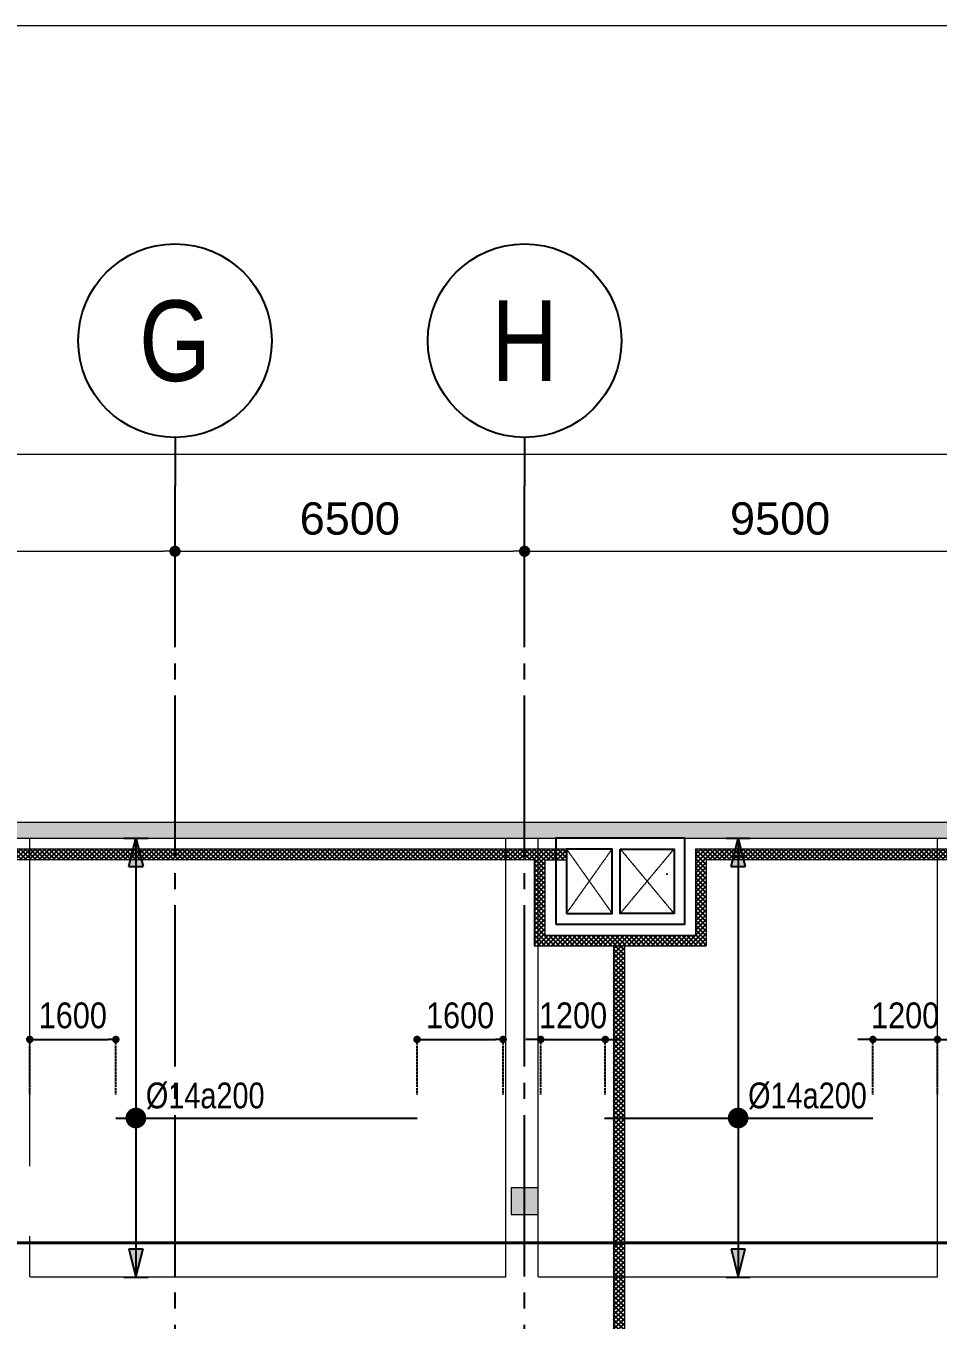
# Model space of a CAD drawing. Header units: millimetres. Extents: x -3819597 to -2591384, y 582389 to 820195.
# Drawn here: x -3037378 to -3020418, y 764120 to 788189 of the extents above; entities that cross this region are included whole.
import ezdxf
from ezdxf.enums import TextEntityAlignment as Align

# ---------------------------------------------------------------- set-up
doc = ezdxf.new("R2010")
doc.units = ezdxf.units.MM
doc.header["$MEASUREMENT"] = 0
for name, pattern in [('CENTER', [2, 1.25, -0.25, 0.25, -0.25]), ('CHG_XX_Cot_Ham 2$0$MB_Luoi truc$0$HTT Hidden 21', [3, 2, -1]), ('CHG_XX_Damsan_Ham 2$0$CHG_XX_Damsan_Ham 2$0$HIDDEN', [0.375, 0.25, -0.125]), ('CHG_XX_Luoi truc$0$MB_Luoi truc$0$Center101', [13, 10, -1, 1, -1]), ('DOT2', [0.125, 0, -0.125]), ('HIDDEN', [0.375, 0.25, -0.125])]:
    doc.linetypes.add(name, pattern=pattern)
doc.layers.get('0').update_dxf_attribs({"lineweight": 9})
doc.layers.get('Defpoints').update_dxf_attribs({"color": 10, "lineweight": 0})
for name, color, linetype in [('02HN. TEXT B', 1, 'Continuous'), ('08HN. SSS X', 6, 'Continuous'), ('12HN. GRID', 1, 'CENTER'), ('CHG_XX_Damsan_Ham 2$0$CHG_XX_Damsan_Ham 2$0$MEP-00-GENERAL-35', 2, 'Continuous'), ('CHG_XX_Luoi truc$0$Grid', 34, 'Continuous'), ('CHG_XX_Luoi truc$0$Grid Line', 8, 'CHG_XX_Luoi truc$0$MB_Luoi truc$0$Center101'), ('dim', 51, 'Continuous')]:
    doc.layers.add(name, color=color, linetype=linetype)
for name, color, linetype, lineweight in [('CHG_XX_Cot_Ham 2$0$MB_Luoi truc$0$Dim 300', 1, 'Continuous', 5), ('CHG_XX_Cot_Ham 2$0$NS-Pier-H2', 150, 'Continuous', 13), ("CHG_XX_Damsan_Ham 2$0$CHG_XX_Damsan_Ham 2$0$'S_General_Hidden_1 Thin", 1, 'CHG_XX_Damsan_Ham 2$0$CHG_XX_Damsan_Ham 2$0$HIDDEN', 18), ('CHG_XX_Damsan_Ham 2$0$CHG_XX_Damsan_Ham 2$0$CHG_XX_Damsan_Ham 2$0$Start net bao', 3, 'Continuous', 18), ('CHG_XX_Damsan_Ham 2$0$CHG_XX_Damsan_Ham 2$0$DBAO', 3, 'Continuous', 13), ('CHG_XX_Damsan_Ham 2$0$CHG_XX_Damsan_Ham 2$0$DMo', 9, 'CHG_XX_Damsan_Ham 2$0$CHG_XX_Damsan_Ham 2$0$HIDDEN', 9), ('CHG_XX_Damsan_Ham 2$0$CHG_XX_Damsan_Ham 2$0$DTE-MEP-H-SLAB TEXT', 3, 'Continuous', 0), ('CHG_XX_Damsan_Ham 2$0$CHG_XX_Damsan_Ham 2$0$Start hatch', 8, 'Continuous', 25), ('CHG_XX_Damsan_Ham 2$0$CHG_XX_Damsan_Ham 2$0$Start net bao', 3, 'Continuous', 18), ('CHG_XX_Damsan_Ham 2$0$HATCH', 57, 'Continuous', 9), ('thep chay suot', 5, 'HIDDEN', 40)]:
    doc.layers.add(name, color=color, linetype=linetype, lineweight=lineweight)
for name, color, linetype, lineweight, plot in [('CHG_XX_Cot_Ham 2$0$NS-Column-H2', 90, 'Continuous', 13, False), ('CHG_XX_Cot_Ham 2$0$NS-Column-H2 @ 1', 90, 'Continuous', 13, False), ('CHG_XX_Cot_Ham 2$0$NS-Column-H2 @ 150', 90, 'Continuous', 13, False)]:
    doc.layers.add(name, color=color, linetype=linetype, lineweight=lineweight, plot=plot)
doc.styles.add('[HN042014]STYLE', font='arial.ttf', dxfattribs={"width": 0.8})
doc.styles.add('CHG_XX_Cot_Ham 2$0$MB_Luoi truc$0$Arial_C', font='arial.ttf')
doc.styles.add('CHG_XX_Luoi truc$0$MB_Luoi truc$0$Grid A-F$0$VNI-HelveCB', font='VHELVCB_0.TTF')
doc.styles.add('MB_Luoi truc$0$Arial_C', font='arial.ttf', dxfattribs={"width": 0.85})
doc.dimstyles.new('200', dxfattribs={"dimscale": 200, "dimtxt": 2.4, "dimasz": 0.7, "dimexe": 0.0003, "dimexo": 0, "dimgap": 1, "dimtad": 1, "dimdec": 0, "dimzin": 12, "dimdsep": 46, "dimtxsty": 'MB_Luoi truc$0$Arial_C', "dimblk": 'MB_Luoi truc$0$_Dot', "dimcen": 0.5, "dimclrd": 256, "dimclre": 8, "dimclrt": 1, "dimadec": 0, "dimazin": 0, "dimtfac": 1, "dimtdec": 0, "dimtix": 1, "dimtmove": 2, "dimatfit": 3, "dimldrblk": 'MB_Luoi truc$0$HTT Arrow 30', "dimfxl": 1, "dimtolj": 1, "dimtzin": 0, "dimlwe": -1, "dimarcsym": 0})
doc.dimstyles.new('CHG_XX_Cot_Ham 2$0$MB_Luoi truc$0$Dim 300 (A1-A2)', dxfattribs={"dimscale": 300, "dimtxt": 2, "dimasz": 0.7, "dimexe": 0, "dimexo": 1, "dimgap": 1, "dimtad": 1, "dimdec": 0, "dimzin": 12, "dimdsep": 46, "dimtxsty": 'CHG_XX_Cot_Ham 2$0$MB_Luoi truc$0$Arial_C', "dimblk": 'CHG_XX_Cot_Ham 2$0$MB_Luoi truc$0$_Dot', "dimcen": 1, "dimclrd": 256, "dimclre": 256, "dimclrt": 3, "dimadec": 0, "dimazin": 0, "dimtfac": 1, "dimtdec": 0, "dimtix": 1, "dimtmove": 2, "dimatfit": 3, "dimldrblk": 'CHG_XX_Cot_Ham 2$0$MB_Luoi truc$0$HTT Arrow 30', "dimfxl": 1, "dimtolj": 1, "dimtzin": 0, "dimarcsym": 0})

# ---------------------------------------------------------------- blocks, each defined once
blk = doc.blocks.new('*U43')
at = {"layer": '12HN. GRID', "linetype": 'Continuous'}
h = blk.add_hatch(color=256, dxfattribs=at)
h.dxf.hatch_style = 1
h.paths.add_polyline_path([(-44, 1558.3), (44, 1558.3), (0, 1734.3)])
h = blk.add_hatch(color=256, dxfattribs=at)
h.dxf.hatch_style = 1
h.paths.add_polyline_path([(0, -986.4), (44, -810.4), (-44, -810.4)])
at = {"layer": '08HN. SSS X', "linetype": 'ByBlock', "ltscale": 10}
for p, q in [((-124.3, 0), (1742.3, 0)), ((-124.3, 0), (-124.3, 0)), ((1742.3, 0), (1742.3, 0))]:
    blk.add_line(p, q, dxfattribs=at)
at = {"layer": '12HN. GRID', "linetype": 'Continuous'}
for p, q in [((-75, 1734.3), (75, 1734.3)), ((-44, 1558.3), (0, 1734.3)), ((0, 1734.3), (0, -986.4)), ((0, 1734.3), (44, 1558.3)), ((-44, 1558.3), (44, 1558.3)), ((-44, -810.4), (44, -810.4)), ((-44, -810.4), (0, -986.4)), ((0, -986.4), (44, -810.4)), ((-75, -986.4), (75, -986.4))]:
    blk.add_line(p, q, dxfattribs=at)
at = {"layer": '12HN. GRID', "linetype": 'Continuous', "const_width": 64, "flags": 128}
blk.add_lwpolyline([(-32, 0, 1), (32, 0, 1)], format="xyb", close=True, dxfattribs=at)
at = {"layer": '02HN. TEXT B', "linetype": 'ByBlock', "style": '[HN042014]STYLE', "width": 0.8, "flags": 8}
blk.add_attdef('0', text='', height=160, dxfattribs=at).set_placement((1102.5, 160), align=Align.MIDDLE_CENTER)
blk.add_attdef('1', text='', height=160, dxfattribs=at).set_placement((61.7, 140), align=Align.MIDDLE_LEFT)
at = {"layer": 'Defpoints', "color": 9, "linetype": 'ByBlock', "style": '[HN042014]STYLE', "width": 0.8, "flags": 9}
for tag, p in [('2', (1608.1, 1039.5)), ('3', (1608.1, 634.7)), ('4', (1608.1, 229.9)), ('5', (1608.1, -160.5))]:
    blk.add_attdef(tag, text='', height=250, dxfattribs=at).set_placement(p, align=Align.MIDDLE_CENTER)
blk = doc.blocks.new('*U44')
at = {"layer": '12HN. GRID', "linetype": 'Continuous'}
h = blk.add_hatch(color=256, dxfattribs=at)
h.dxf.hatch_style = 1
h.paths.add_polyline_path([(-44, 1558.3), (44, 1558.3), (0, 1734.3)])
h = blk.add_hatch(color=256, dxfattribs=at)
h.dxf.hatch_style = 1
h.paths.add_polyline_path([(0, -986.4), (44, -810.4), (-44, -810.4)])
at = {"layer": '08HN. SSS X', "linetype": 'ByBlock', "ltscale": 10}
for p, q in [((-828.6, 0), (834.2, 0)), ((-828.6, 0), (-828.6, 0)), ((834.2, 0), (834.2, 0))]:
    blk.add_line(p, q, dxfattribs=at)
at = {"layer": '12HN. GRID', "linetype": 'Continuous'}
for p, q in [((-75, 1734.3), (75, 1734.3)), ((-44, 1558.3), (0, 1734.3)), ((0, 1734.3), (0, -986.4)), ((0, 1734.3), (44, 1558.3)), ((-44, 1558.3), (44, 1558.3)), ((-44, -810.4), (44, -810.4)), ((-44, -810.4), (0, -986.4)), ((0, -986.4), (44, -810.4)), ((-75, -986.4), (75, -986.4))]:
    blk.add_line(p, q, dxfattribs=at)
at = {"layer": '12HN. GRID', "linetype": 'Continuous', "const_width": 64, "flags": 128}
blk.add_lwpolyline([(-32, 0, 1), (32, 0, 1)], format="xyb", close=True, dxfattribs=at)
at = {"layer": '02HN. TEXT B', "linetype": 'ByBlock', "style": '[HN042014]STYLE', "width": 0.8, "flags": 8}
blk.add_attdef('0', text='', height=160, dxfattribs=at).set_placement((1102.5, 160), align=Align.MIDDLE_CENTER)
blk.add_attdef('1', text='', height=160, dxfattribs=at).set_placement((61.7, 140), align=Align.MIDDLE_LEFT)
at = {"layer": 'Defpoints', "color": 9, "linetype": 'ByBlock', "style": '[HN042014]STYLE', "width": 0.8, "flags": 9}
for tag, p in [('2', (1009.2, 1039.5)), ('3', (1009.2, 634.7)), ('4', (1009.2, 229.9)), ('5', (1009.2, -160.5))]:
    blk.add_attdef(tag, text='', height=250, dxfattribs=at).set_placement(p, align=Align.MIDDLE_CENTER)
blk = doc.blocks.new('MB_Luoi truc$0$_Dot')
at = {"color": 0, "linetype": 'ByBlock', "lineweight": -2}
blk.add_line((-0.5, 0), (-1, 0), dxfattribs=at)
at = {"color": 0, "linetype": 'ByBlock', "const_width": 0.5}
blk.add_lwpolyline([(-0.25, 0, 1), (0.25, 0, 1)], format="xyb", close=True, dxfattribs=at)
blk = doc.blocks.new('*D49')
at = {"layer": 'Defpoints', "color": 0, "transparency": 16777216}
for p in [(-3035706, 769339), (-3037306, 768311), (-3035706, 768311)]:
    blk.add_point(p, dxfattribs=at)
at = {"layer": 'dim', "color": 8, "linetype": 'DOT2', "transparency": 16777216}
for p, q in [((-3037306, 768311), (-3037306, 769339)), ((-3035706, 768311), (-3035706, 769339))]:
    blk.add_line(p, q, dxfattribs=at)
at = {"layer": 'dim', "lineweight": -2, "transparency": 16777216}
blk.add_line((-3037166, 769339), (-3035846, 769339), dxfattribs=at)
at = {"layer": 'dim', "lineweight": -2, "transparency": 16777216, "xscale": 140, "yscale": 140, "zscale": 140, "rotation": 180}
blk.add_blockref('MB_Luoi truc$0$_Dot', (-3037306, 769339), dxfattribs=at)
at = {"layer": 'dim', "lineweight": -2, "transparency": 16777216, "xscale": 140, "yscale": 140, "zscale": 140}
blk.add_blockref('MB_Luoi truc$0$_Dot', (-3035706, 769339), dxfattribs=at)
at = {"layer": 'dim', "color": 1, "transparency": 16777216, "insert": (-3036506, 769784), "char_height": 480, "attachment_point": 5, "style": 'MB_Luoi truc$0$Arial_C'}
blk.add_mtext('\\A1;1600', dxfattribs=at)
blk = doc.blocks.new('MB_Luoi truc$0$HTT Arrow 30')
blk.add_hatch(color=256).paths.add_polyline_path([(-2.5, 0.375), (-2.5, -0.375), (0, 0)])
at = {"color": 0, "linetype": 'ByBlock', "lineweight": -2}
for p, q in [((0, 0), (-2.5, 0.375)), ((-2.5, -0.375), (-2.5, 0.375)), ((0, 0), (-2.5, -0.375))]:
    blk.add_line(p, q, dxfattribs=at)
blk = doc.blocks.new('*D50')
at = {"layer": 'Defpoints', "color": 0, "transparency": 16777216}
for p in [(-3028506, 769339), (-3030106, 768311), (-3028506, 768311)]:
    blk.add_point(p, dxfattribs=at)
at = {"layer": 'dim', "color": 8, "linetype": 'DOT2', "transparency": 16777216}
for p, q in [((-3030106, 768311), (-3030106, 769339)), ((-3028506, 768311), (-3028506, 769339))]:
    blk.add_line(p, q, dxfattribs=at)
at = {"layer": 'dim', "lineweight": -2, "transparency": 16777216}
blk.add_line((-3029966, 769339), (-3028646, 769339), dxfattribs=at)
at = {"layer": 'dim', "lineweight": -2, "transparency": 16777216, "xscale": 140, "yscale": 140, "zscale": 140, "rotation": 180}
blk.add_blockref('MB_Luoi truc$0$_Dot', (-3030106, 769339), dxfattribs=at)
at = {"layer": 'dim', "lineweight": -2, "transparency": 16777216, "xscale": 140, "yscale": 140, "zscale": 140}
blk.add_blockref('MB_Luoi truc$0$_Dot', (-3028506, 769339), dxfattribs=at)
at = {"layer": 'dim', "color": 1, "transparency": 16777216, "insert": (-3029306, 769784), "char_height": 480, "attachment_point": 5, "style": 'MB_Luoi truc$0$Arial_C'}
blk.add_mtext('\\A1;1600', dxfattribs=at)
blk = doc.blocks.new('*D51')
at = {"layer": 'Defpoints', "color": 0, "transparency": 16777216}
for p in [(-3026606, 769339), (-3027806, 768311), (-3026606, 768311)]:
    blk.add_point(p, dxfattribs=at)
at = {"layer": 'dim', "lineweight": -2, "transparency": 16777216}
for p, q in [((-3027946, 769339), (-3028086, 769339)), ((-3027806, 769339), (-3026606, 769339)), ((-3026466, 769339), (-3026326, 769339))]:
    blk.add_line(p, q, dxfattribs=at)
at = {"layer": 'dim', "color": 8, "linetype": 'DOT2', "transparency": 16777216}
for p, q in [((-3027806, 768311), (-3027806, 769339)), ((-3026606, 768311), (-3026606, 769339))]:
    blk.add_line(p, q, dxfattribs=at)
at = {"layer": 'dim', "lineweight": -2, "transparency": 16777216, "xscale": 140, "yscale": 140, "zscale": 140}
blk.add_blockref('MB_Luoi truc$0$_Dot', (-3027806, 769339), dxfattribs=at)
at = {"layer": 'dim', "lineweight": -2, "transparency": 16777216, "xscale": 140, "yscale": 140, "zscale": 140, "rotation": 180}
blk.add_blockref('MB_Luoi truc$0$_Dot', (-3026606, 769339), dxfattribs=at)
at = {"layer": 'dim', "color": 1, "transparency": 16777216, "insert": (-3027206, 769784), "char_height": 480, "attachment_point": 5, "style": 'MB_Luoi truc$0$Arial_C'}
blk.add_mtext('\\A1;1200', dxfattribs=at)
blk = doc.blocks.new('*D52')
at = {"layer": 'Defpoints', "color": 0, "transparency": 16777216}
for p in [(-3020431, 769339), (-3021631, 768311), (-3020431, 768311)]:
    blk.add_point(p, dxfattribs=at)
at = {"layer": 'dim', "lineweight": -2, "transparency": 16777216}
for p, q in [((-3021771, 769339), (-3021911, 769339)), ((-3021631, 769339), (-3020431, 769339)), ((-3020291, 769339), (-3020151, 769339))]:
    blk.add_line(p, q, dxfattribs=at)
at = {"layer": 'dim', "color": 8, "linetype": 'DOT2', "transparency": 16777216}
for p, q in [((-3021631, 768311), (-3021631, 769339)), ((-3020431, 768311), (-3020431, 769339))]:
    blk.add_line(p, q, dxfattribs=at)
at = {"layer": 'dim', "lineweight": -2, "transparency": 16777216, "xscale": 140, "yscale": 140, "zscale": 140}
blk.add_blockref('MB_Luoi truc$0$_Dot', (-3021631, 769339), dxfattribs=at)
at = {"layer": 'dim', "lineweight": -2, "transparency": 16777216, "xscale": 140, "yscale": 140, "zscale": 140, "rotation": 180}
blk.add_blockref('MB_Luoi truc$0$_Dot', (-3020431, 769339), dxfattribs=at)
at = {"layer": 'dim', "color": 1, "transparency": 16777216, "insert": (-3021031, 769784), "char_height": 480, "attachment_point": 5, "style": 'MB_Luoi truc$0$Arial_C'}
blk.add_mtext('\\A1;1200', dxfattribs=at)
blk = doc.blocks.new('CHG_XX_Cot_Ham 2$0$MB_Luoi truc$0$_Dot')
at = {"color": 0, "linetype": 'ByBlock', "lineweight": -2}
blk.add_line((-0.5, 0), (-1, 0), dxfattribs=at)
at = {"color": 0, "linetype": 'ByBlock', "const_width": 0.5}
blk.add_lwpolyline([(-0.25, 0, 1), (0.25, 0, 1)], format="xyb", close=True, dxfattribs=at)
blk = doc.blocks.new('*D991')
at = {"layer": 'CHG_XX_Cot_Ham 2$0$MB_Luoi truc$0$Dim 300', "lineweight": -2, "transparency": 16777216}
for p, q in [((44550, 166908), (44550, 168437)), ((44760, 168437), (54440, 168437)), ((54650, 166908), (54650, 168437))]:
    blk.add_line(p, q, dxfattribs=at)
at = {"layer": 'Defpoints', "color": 0, "transparency": 16777216}
for p in [(54650, 168437), (44550, 166608), (54650, 166608)]:
    blk.add_point(p, dxfattribs=at)
at = {"layer": 'CHG_XX_Cot_Ham 2$0$MB_Luoi truc$0$Dim 300', "lineweight": -2, "transparency": 16777216, "xscale": 210, "yscale": 210, "zscale": 210, "rotation": 180}
blk.add_blockref('CHG_XX_Cot_Ham 2$0$MB_Luoi truc$0$_Dot', (44550, 168437), dxfattribs=at)
at = {"layer": 'CHG_XX_Cot_Ham 2$0$MB_Luoi truc$0$Dim 300', "lineweight": -2, "transparency": 16777216, "xscale": 210, "yscale": 210, "zscale": 210}
blk.add_blockref('CHG_XX_Cot_Ham 2$0$MB_Luoi truc$0$_Dot', (54650, 168437), dxfattribs=at)
at = {"layer": 'CHG_XX_Cot_Ham 2$0$MB_Luoi truc$0$Dim 300', "color": 3, "transparency": 16777216, "insert": (49600, 169043), "char_height": 600, "attachment_point": 5, "style": 'CHG_XX_Cot_Ham 2$0$MB_Luoi truc$0$Arial_C'}
blk.add_mtext('\\A1;10100', dxfattribs=at)
blk = doc.blocks.new('CHG_XX_Cot_Ham 2$0$MB_Luoi truc$0$HTT Arrow 30')
blk.add_hatch(color=256).paths.add_polyline_path([(-2.5, 0.375), (-2.5, -0.375), (0, 0)])
at = {"color": 0, "linetype": 'ByBlock', "lineweight": -2}
for p, q in [((0, 0), (-2.5, 0.375)), ((-2.5, -0.375), (-2.5, 0.375)), ((0, 0), (-2.5, -0.375))]:
    blk.add_line(p, q, dxfattribs=at)
blk = doc.blocks.new('*D992')
at = {"layer": 'CHG_XX_Cot_Ham 2$0$MB_Luoi truc$0$Dim 300', "lineweight": -2, "transparency": 16777216}
for p, q in [((54650, 166908), (54650, 168437)), ((54860, 168437), (60940, 168437)), ((61150, 166908), (61150, 168437))]:
    blk.add_line(p, q, dxfattribs=at)
at = {"layer": 'Defpoints', "color": 0, "transparency": 16777216}
for p in [(61150, 168437), (54650, 166608), (61150, 166608)]:
    blk.add_point(p, dxfattribs=at)
at = {"layer": 'CHG_XX_Cot_Ham 2$0$MB_Luoi truc$0$Dim 300', "lineweight": -2, "transparency": 16777216, "xscale": 210, "yscale": 210, "zscale": 210, "rotation": 180}
blk.add_blockref('CHG_XX_Cot_Ham 2$0$MB_Luoi truc$0$_Dot', (54650, 168437), dxfattribs=at)
at = {"layer": 'CHG_XX_Cot_Ham 2$0$MB_Luoi truc$0$Dim 300', "lineweight": -2, "transparency": 16777216, "xscale": 210, "yscale": 210, "zscale": 210}
blk.add_blockref('CHG_XX_Cot_Ham 2$0$MB_Luoi truc$0$_Dot', (61150, 168437), dxfattribs=at)
at = {"layer": 'CHG_XX_Cot_Ham 2$0$MB_Luoi truc$0$Dim 300', "color": 3, "transparency": 16777216, "insert": (57900, 169043), "char_height": 600, "attachment_point": 5, "style": 'CHG_XX_Cot_Ham 2$0$MB_Luoi truc$0$Arial_C'}
blk.add_mtext('\\A1;6500', dxfattribs=at)
blk = doc.blocks.new('*D993')
at = {"layer": 'CHG_XX_Cot_Ham 2$0$MB_Luoi truc$0$Dim 300', "lineweight": -2, "transparency": 16777216}
for p, q in [((61150, 166908), (61150, 168437)), ((61360, 168437), (70440, 168437)), ((70650, 166908), (70650, 168437))]:
    blk.add_line(p, q, dxfattribs=at)
at = {"layer": 'Defpoints', "color": 0, "transparency": 16777216}
for p in [(70650, 168437), (61150, 166608), (70650, 166608)]:
    blk.add_point(p, dxfattribs=at)
at = {"layer": 'CHG_XX_Cot_Ham 2$0$MB_Luoi truc$0$Dim 300', "lineweight": -2, "transparency": 16777216, "xscale": 210, "yscale": 210, "zscale": 210, "rotation": 180}
blk.add_blockref('CHG_XX_Cot_Ham 2$0$MB_Luoi truc$0$_Dot', (61150, 168437), dxfattribs=at)
at = {"layer": 'CHG_XX_Cot_Ham 2$0$MB_Luoi truc$0$Dim 300', "lineweight": -2, "transparency": 16777216, "xscale": 210, "yscale": 210, "zscale": 210}
blk.add_blockref('CHG_XX_Cot_Ham 2$0$MB_Luoi truc$0$_Dot', (70650, 168437), dxfattribs=at)
at = {"layer": 'CHG_XX_Cot_Ham 2$0$MB_Luoi truc$0$Dim 300', "color": 3, "transparency": 16777216, "insert": (65900, 169043), "char_height": 600, "attachment_point": 5, "style": 'CHG_XX_Cot_Ham 2$0$MB_Luoi truc$0$Arial_C'}
blk.add_mtext('\\A1;9500', dxfattribs=at)
blk = doc.blocks.new('*D998')
at = {"layer": 'CHG_XX_Cot_Ham 2$0$MB_Luoi truc$0$Dim 300', "lineweight": -2, "transparency": 16777216}
for p, q in [((-10900, 166908), (-10900, 170237)), ((105840, 170237), (-10690, 170237)), ((106050, 166908), (106050, 170237))]:
    blk.add_line(p, q, dxfattribs=at)
at = {"layer": 'Defpoints', "color": 0, "transparency": 16777216}
for p in [(-10900, 170237), (-10900, 166608), (106050, 166608)]:
    blk.add_point(p, dxfattribs=at)
at = {"layer": 'CHG_XX_Cot_Ham 2$0$MB_Luoi truc$0$Dim 300', "lineweight": -2, "transparency": 16777216, "xscale": 210, "yscale": 210, "zscale": 210, "rotation": 180}
blk.add_blockref('CHG_XX_Cot_Ham 2$0$MB_Luoi truc$0$_Dot', (-10900, 170237), dxfattribs=at)
at = {"layer": 'CHG_XX_Cot_Ham 2$0$MB_Luoi truc$0$Dim 300', "lineweight": -2, "transparency": 16777216, "xscale": 210, "yscale": 210, "zscale": 210}
blk.add_blockref('CHG_XX_Cot_Ham 2$0$MB_Luoi truc$0$_Dot', (106050, 170237), dxfattribs=at)
at = {"layer": 'CHG_XX_Cot_Ham 2$0$MB_Luoi truc$0$Dim 300', "color": 3, "transparency": 16777216, "insert": (47575, 170843), "char_height": 600, "attachment_point": 5, "style": 'CHG_XX_Cot_Ham 2$0$MB_Luoi truc$0$Arial_C'}
blk.add_mtext('\\A1;116950', dxfattribs=at)
blk = doc.blocks.new('*U1037')
at = {"layer": 'CHG_XX_Cot_Ham 2$0$NS-Column-H2 @ 1'}
h = blk.add_hatch(color=256, dxfattribs=at)
h.dxf.hatch_style = 1
h.paths.add_polyline_path([(-250, -250), (-250, 250), (250, 250), (250, -250)])
at = {"layer": 'CHG_XX_Cot_Ham 2$0$NS-Column-H2 @ 150'}
h = blk.add_hatch(color=256, dxfattribs=at)
h.dxf.hatch_style = 1
h.paths.add_polyline_path([(-250, -250), (-250, 250), (250, 250), (250, -250)])
blk = doc.blocks.new('CHG_XX_Cot_Ham 2$0$500x500')
at = {"layer": 'CHG_XX_Cot_Ham 2$0$NS-Column-H2'}
blk.add_lwpolyline([(250, -250), (250, 250), (-250, 250), (-250, -250)], close=True, dxfattribs=at)
blk.add_blockref('*U1037', (0, 0), dxfattribs=at)
blk = doc.blocks.new('*U1034')
at = {"layer": 'CHG_XX_Luoi truc$0$Grid', "lineweight": -2}
blk.add_line((0, 611), (0, 608), dxfattribs=at)
blk.add_circle((0, 617), 6, dxfattribs=at)
at = {"layer": 'CHG_XX_Luoi truc$0$Grid Line'}
blk.add_line((0, 0), (0, 608), dxfattribs=at)
at = {"layer": 'CHG_XX_Luoi truc$0$Grid', "lineweight": -2, "style": 'CHG_XX_Luoi truc$0$MB_Luoi truc$0$Grid A-F$0$VNI-HelveCB'}
for tag, p in [('GRIDSUB', (0, 617)), ('GRID', (0, -9))]:
    blk.add_attdef(tag, text='', height=5, dxfattribs=at).set_placement(p, align=Align.MIDDLE)
blk = doc.blocks.new('*U1029')
at = {"layer": 'CHG_XX_Luoi truc$0$Grid', "lineweight": -2}
blk.add_line((0, 611), (0, 608), dxfattribs=at)
blk.add_circle((0, 617), 6, dxfattribs=at)
at = {"layer": 'CHG_XX_Luoi truc$0$Grid Line'}
blk.add_line((0, 0), (0, 608), dxfattribs=at)
at = {"layer": 'CHG_XX_Luoi truc$0$Grid', "lineweight": -2, "style": 'CHG_XX_Luoi truc$0$MB_Luoi truc$0$Grid A-F$0$VNI-HelveCB'}
for tag, p in [('GRIDSUB', (0, 617)), ('GRID', (0, -9))]:
    blk.add_attdef(tag, text='', height=5, dxfattribs=at).set_placement(p, align=Align.MIDDLE)
blk = doc.blocks.new('CHG_XX_Luoi truc')
at = {"layer": 'CHG_XX_Luoi truc$0$Grid'}
ref = blk.add_blockref('*U1029', (54650, -12747), dxfattribs=dict(at, xscale=300, yscale=300, zscale=300))
ref.add_attrib('GRIDSUB', 'G', dxfattribs={"lineweight": -2, "height": 1500, "style": 'CHG_XX_Luoi truc$0$MB_Luoi truc$0$Grid A-F$0$VNI-HelveCB'}).set_placement((54650, 172353), align=Align.MIDDLE)
ref = blk.add_blockref('*U1034', (61150, -12747), dxfattribs=dict(at, xscale=300, yscale=300, zscale=300))
ref.add_attrib('GRIDSUB', 'H', dxfattribs={"lineweight": -2, "height": 1500, "style": 'CHG_XX_Luoi truc$0$MB_Luoi truc$0$Grid A-F$0$VNI-HelveCB'}).set_placement((61150, 172353), align=Align.MIDDLE)
blk = doc.blocks.new('CHG_XX_Damsan_Ham 2$0$CHG_XX_Damsan_Ham 2$0$sdfsgdh')
at = {"layer": 'CHG_XX_Damsan_Ham 2$0$CHG_XX_Damsan_Ham 2$0$Start hatch', "ltscale": 0.5}
h = blk.add_hatch(dxfattribs=at)
h.set_pattern_fill('ANSI37', color=256, scale=500)
h.set_pattern_definition([(45, (273994.73, -7150), (-44.194174, 44.194174), []), (135, (273994.73, -7150), (-44.194174, -44.194174), [])])
h.paths.add_polyline_path([(102202, 2000), (75028, 2000), (75028, 400), (72228, 400), (72228, 1800), (72628, 1800), (72628, 2000), (45037, 2000), (45037, 400), (42237, 400), (42237, 1800), (42637, 1800), (42637, 2000), (42037, 2000), (42037, 1800), (42037, 200), (45237, 200), (45237, 1800), (72028, 1800), (72028, 200), (75228, 200), (75228, 1800), (102002, 1800), (102202, 1800)])
h = blk.add_hatch(dxfattribs=at)
h.set_pattern_fill('ANSI37', color=256, scale=500)
h.set_pattern_definition([(45, (170555.19, -8650), (-44.194174, 44.194174), []), (135, (170555.19, -8650), (-44.194174, -44.194174), [])])
h.paths.add_polyline_path([(73704, 200), (73504, 200), (73504, -38921), (73704, -38921)])
at = {"layer": 'CHG_XX_Damsan_Ham 2$0$CHG_XX_Damsan_Ham 2$0$DTE-MEP-H-SLAB TEXT', "color": 2, "ltscale": 0.5}
for p, q in [((72628, 2000), (45037, 2000)), ((72628, 1800), (72628, 2000)), ((72028, 1800), (45237, 1800)), ((72028, 1800), (72028, 200)), ((72228, 1800), (72628, 1800)), ((72228, 1800), (72228, 400)), ((72228, 400), (75028, 400)), ((72028, 200), (75228, 200)), ((73504, 200), (73504, -76505)), ((73704, 200), (73704, -76505))]:
    blk.add_line(p, q, dxfattribs=at)
at = {"layer": 'CHG_XX_Damsan_Ham 2$0$CHG_XX_Damsan_Ham 2$0$DTE-MEP-H-SLAB TEXT', "color": 2, "ltscale": 0.5, "flags": 128}
for points in [[(102202, -403), (102202, 2000), (75028, 2000), (75028, 400)], [(102002, -603), (102002, 1800), (75228, 1800), (75228, 200)]]:
    blk.add_lwpolyline(points, dxfattribs=at)
at = {"layer": 'CHG_XX_Damsan_Ham 2$0$CHG_XX_Damsan_Ham 2$0$MEP-00-GENERAL-35'}
blk.add_line((74501, 1521), (74502, 1546), dxfattribs=at)
for points in [[(72428, 600), (74828, 600), (74828, 2200), (72428, 2200)], [(72628, 800), (73478, 800), (73478, 2000), (72628, 2000)], [(73628, 2000), (74628, 2000), (74628, 800), (73628, 800)]]:
    blk.add_lwpolyline(points, close=True, dxfattribs=at)
blk = doc.blocks.new('*U829')
at = {"layer": 'thep chay suot', "linetype": 'HIDDEN', "ltscale": 10}
blk.add_line((-27401.3, 0), (11521.4, 0), dxfattribs=at)
at = {"layer": '02HN. TEXT B', "linetype": 'ByBlock', "style": '[HN042014]STYLE', "width": 0.8, "flags": 8}
blk.add_attdef('0', text='', height=160, dxfattribs=at).set_placement((-351.3, 260), align=Align.MIDDLE_CENTER)
blk.add_attdef('1', text='', height=160, dxfattribs=at).set_placement((151.8, 180), align=Align.MIDDLE_LEFT)
at = {"layer": 'Defpoints', "color": 9, "linetype": 'ByBlock', "style": '[HN042014]STYLE', "width": 0.8, "flags": 9}
for tag, p in [('2', (-12025.5, -1275.1)), ('3', (-12025.5, -1679.8)), ('4', (-12025.5, -2084.6)), ('5', (-12025.5, -2475.1))]:
    blk.add_attdef(tag, text='', height=250, dxfattribs=at).set_placement(p, align=Align.MIDDLE_CENTER)
blk = doc.blocks.new('CHG_XX_Cot_Ham 2')
at = {"layer": 'CHG_XX_Cot_Ham 2$0$NS-Pier-H2'}
h = blk.add_hatch(color=256, dxfattribs=at)
h.dxf.hatch_style = 1
h.paths.add_polyline_path([(99639.2, 163400), (-10900, 163400), (-10900, 85450), (-300, 85450), (-300, 84050), (32350, 84050), (32350, -9000), (103575.5, -9000), (106050, -6022), (106050, 158254.3)])
h.paths.add_polyline_path([(99533.7, 163100), (105750, 158110.4), (105750, 90450), (105650, 90450), (105750, 90450), (105750, 13850), (105750, 13722.3), (105750, -5913.6), (103434.7, -8700), (93599.8, -8700), (93299.8, -8700), (32650, -8700), (32650, 84350), (0, 84350), (0, 85750), (-10600, 85750), (-10600, 163100), (93600, 163100)], flags=16)
for p, q in [((-10900, 163400), (99639.2, 163400)), ((-10600, 163100), (99533.7, 163100))]:
    blk.add_line(p, q, dxfattribs=at)
at = {"layer": 'CHG_XX_Cot_Ham 2$0$NS-Pier-H2', "linetype": 'CHG_XX_Cot_Ham 2$0$MB_Luoi truc$0$HTT Hidden 21'}
blk.add_lwpolyline([(99639.2, 163400), (106050, 158254.3), (106050, -6022), (103575.5, -9000), (32350, -9000), (32350, 84050), (-300, 84050), (-300, 85450), (-10900, 85450), (-10900, 163400)], close=True, dxfattribs=at)
at = {"layer": 'CHG_XX_Cot_Ham 2$0$NS-Column-H2'}
blk.add_blockref('CHG_XX_Cot_Ham 2$0$500x500', (61150, 156350), dxfattribs=at)
at = {"layer": 'CHG_XX_Cot_Ham 2$0$NS-Pier-H2'}
blk.add_blockref('CHG_XX_Luoi truc', (0, 0), dxfattribs=at)
at = {"layer": 'CHG_XX_Cot_Ham 2$0$MB_Luoi truc$0$Dim 300'}
for base, p1, p2, picture, middle in [((-10900, 170237), (106050, 166608.3), (-10900, 166608.3), '*D998', (47575, 170843.4)), ((54650, 168437), (44550, 166608.3), (54650, 166608.3), '*D991', (49600, 169043.4)), ((61150, 168437), (54650, 166608.3), (61150, 166608.3), '*D992', (57900, 169043.4)), ((70650, 168437), (61150, 166608.3), (70650, 166608.3), '*D993', (65900, 169043.4))]:
    dim = blk.add_linear_dim(base=base, p1=p1, p2=p2, dimstyle='CHG_XX_Cot_Ham 2$0$MB_Luoi truc$0$Dim 300 (A1-A2)', dxfattribs=at)
    dim.commit()
    dim.dimension.update_dxf_attribs({"geometry": picture, "text_midpoint": middle})
blk = doc.blocks.new('CHG_XX_Damsan_Ham 2', base_point=(3089256, -609981))
at = {"layer": "CHG_XX_Damsan_Ham 2$0$CHG_XX_Damsan_Ham 2$0$'S_General_Hidden_1 Thin", "ltscale": 10}
for p, q in [((51950, 157000), (51950, 163100)), ((60800, 154938), (60800, 163100)), ((61400, 156600), (61400, 163100)), ((68825, 154938), (68825, 163100)), ((61400, 154938), (61400, 156100)), ((51950, 154938), (51950, 155700)), ((60800, 154938), (51950, 154938)), ((68825, 154938), (61400, 154938))]:
    blk.add_line(p, q, dxfattribs=at)
at = {"layer": 'CHG_XX_Damsan_Ham 2$0$CHG_XX_Damsan_Ham 2$0$CHG_XX_Damsan_Ham 2$0$Start net bao'}
for points in [[(-10900, 163400), (99639, 163400), (106050, 158250), (106050, -6022), (103576, -9000), (32350, -9000), (32350, 84050), (-300, 84050)], [(-10600, 85750), (-10600, 163100), (99534, 163100), (105750, 158106), (105750, 128050)]]:
    blk.add_lwpolyline(points, dxfattribs=at)
at = {"layer": 'CHG_XX_Damsan_Ham 2$0$CHG_XX_Damsan_Ham 2$0$DMo'}
for p, q in [((61928, 161700), (62778, 162900)), ((61928, 162900), (62778, 161700)), ((62928, 161700), (63928, 162900)), ((62928, 162900), (63928, 161700))]:
    blk.add_line(p, q, dxfattribs=at)
at = {"layer": 'CHG_XX_Damsan_Ham 2$0$CHG_XX_Damsan_Ham 2$0$Start net bao'}
for points in [[(-10900, 163400), (99639, 163400), (106050, 158250), (106050, -6022), (103576, -9000), (32350, -9000), (32350, 84050), (-300, 84050)], [(-10600, 85750), (-10600, 163100), (99534, 163100), (105750, 158106), (105750, 128050)]]:
    blk.add_lwpolyline(points, dxfattribs=at)
at = {"layer": 'CHG_XX_Damsan_Ham 2$0$CHG_XX_Damsan_Ham 2$0$DBAO'}
blk.add_blockref('CHG_XX_Cot_Ham 2', (0, 0), dxfattribs=at)
at = {"layer": 'CHG_XX_Damsan_Ham 2$0$CHG_XX_Damsan_Ham 2$0$DTE-MEP-H-SLAB TEXT'}
blk.add_blockref('CHG_XX_Damsan_Ham 2$0$CHG_XX_Damsan_Ham 2$0$sdfsgdh', (-10700, 160900), dxfattribs=at)
at = {"layer": 'CHG_XX_Damsan_Ham 2$0$HATCH'}
blk.add_blockref('CHG_XX_Cot_Ham 2', (0, 0), dxfattribs=at)

msp = doc.modelspace()

# ---------------------------------------------------------------- linework, layer by layer
at = {"layer": 'Defpoints', "color": 4, "ltscale": 1500}
msp.add_lwpolyline([(-2914133.2, 788188.7), (-3160358.2, 788188.7), (-3160358.2, 582388.7), (-2914133.2, 582388.7)], close=True, dxfattribs=at)

# ---------------------------------------------------------------- block references
at = {"layer": '08HN. SSS X', "linetype": 'Continuous'}
ref = msp.add_blockref('*U43', (-3035332.9, 767878.2), dxfattribs=dict(at, xscale=3, yscale=3, zscale=3))
ref.add_attrib('1', '%%c14a200', dxfattribs={"layer": '02HN. TEXT B', "linetype": 'ByBlock', "height": 480, "style": '[HN042014]STYLE', "width": 0.8}).set_placement((-3035147.9, 768298.2), align=Align.MIDDLE_LEFT)
ref = msp.add_blockref('*U44', (-3024136.4, 767878.2), dxfattribs=dict(at, xscale=3, yscale=3, zscale=3))
ref.add_attrib('1', '%%c14a200', dxfattribs={"layer": '02HN. TEXT B', "linetype": 'ByBlock', "height": 480, "style": '[HN042014]STYLE', "width": 0.8}).set_placement((-3023951.3, 768298.2), align=Align.MIDDLE_LEFT)
at = {"layer": 'dim', "ltscale": 1500}
msp.add_blockref('CHG_XX_Damsan_Ham 2', (0, 0), dxfattribs=at)
at = {"layer": 'thep chay suot', "xscale": 3, "yscale": 3, "zscale": 3}
msp.add_blockref('*U829', (-3017885.6, 765559.1), dxfattribs=at)

# ---------------------------------------------------------------- dimensions: what is measured, and where the dimension line sits
at = {"layer": 'dim'}
for base, p1, p2, picture, middle in [((-3035705.9, 769339), (-3037305.9, 768311.3), (-3035705.9, 768311.3), '*D49', (-3036505.9, 769784.1)), ((-3028505.9, 769339), (-3030105.9, 768311.3), (-3028505.9, 768311.3), '*D50', (-3029305.9, 769784.1)), ((-3026605.9, 769339), (-3027805.9, 768311.3), (-3026605.9, 768311.3), '*D51', (-3027205.9, 769784.1)), ((-3020430.9, 769339), (-3021630.9, 768311.3), (-3020430.9, 768311.3), '*D52', (-3021030.9, 769784.1))]:
    dim = msp.add_linear_dim(base=base, p1=p1, p2=p2, dimstyle='200', override={"dimlwe": 65535}, dxfattribs=at)
    dim.commit()
    dim.dimension.update_dxf_attribs({"geometry": picture, "text_midpoint": middle})

doc.saveas('drawing.dxf')
